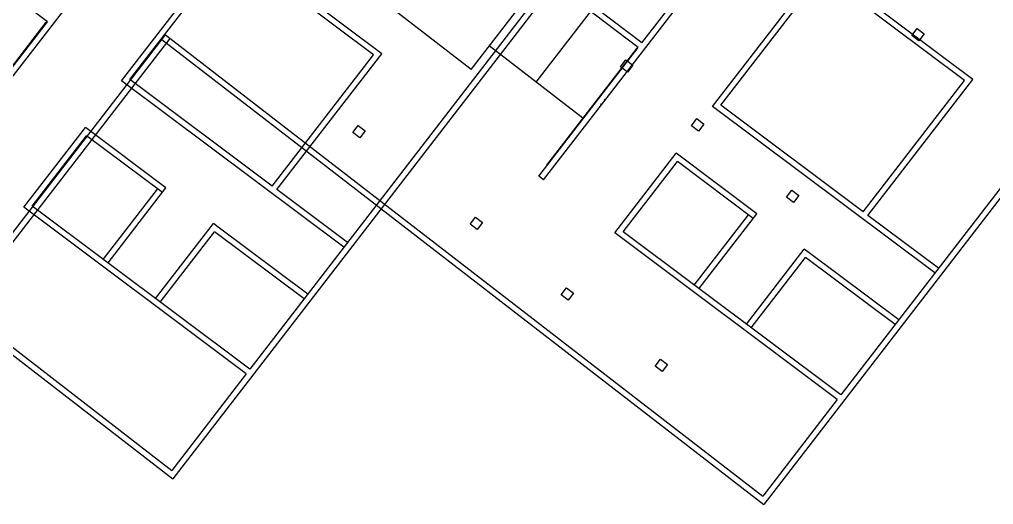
# Model space of a CAD drawing. Header units: metres. Extents: x 141303 to 146299, y 125960 to 127091.
# Drawn here: x 145340.23 to 145373.12, y 126075.36 to 126091.74 of the extents above; entities that cross this region are included whole.
import ezdxf

# ---------------------------------------------------------------- set-up
doc = ezdxf.new("R2010")
doc.units = ezdxf.units.M
doc.header["$MEASUREMENT"] = 0
doc.layers.add('new column', color=4, linetype='Continuous', lineweight=25)
doc.layers.add('NVMI_WALL', color=7, linetype='Continuous', lineweight=30)

msp = doc.modelspace()

# ---------------------------------------------------------------- linework, layer by layer
at = {"layer": 'new column'}
for p, q in [((145370.36015, 126091.20281), (145370.54208, 126091.44134)), ((145370.54208, 126091.44134), (145370.78062, 126091.25941)), ((145370.78062, 126091.25941), (145370.59868, 126091.02087)), ((145370.59868, 126091.02087), (145370.36015, 126091.20281)), ((145360.5212, 126090.14223), (145360.70314, 126090.38077)), ((145360.70314, 126090.38077), (145360.94167, 126090.19883)), ((145360.75974, 126089.9603), (145360.5212, 126090.14223)), ((145360.94167, 126090.19883), (145360.75974, 126089.9603)), ((145362.9225, 126088.15673), (145363.10443, 126088.39526)), ((145363.10443, 126088.39526), (145363.34297, 126088.21333)), ((145351.4882, 126087.93083), (145351.67014, 126088.16936)), ((145351.67014, 126088.16936), (145351.90868, 126087.98743)), ((145351.90868, 126087.98743), (145351.72674, 126087.74889)), ((145363.16103, 126087.97479), (145362.9225, 126088.15673)), ((145363.34297, 126088.21333), (145363.16103, 126087.97479)), ((145351.72674, 126087.74889), (145351.4882, 126087.93083)), ((145366.13037, 126085.74419), (145366.31231, 126085.98272)), ((145366.31231, 126085.98272), (145366.55084, 126085.80079)), ((145366.36891, 126085.56225), (145366.13037, 126085.74419)), ((145366.55084, 126085.80079), (145366.36891, 126085.56225)), ((145355.4453, 126084.83189), (145355.62723, 126085.07043)), ((145355.62723, 126085.07043), (145355.86577, 126084.88849)), ((145355.68384, 126084.64996), (145355.4453, 126084.83189)), ((145355.86577, 126084.88849), (145355.68384, 126084.64996)), ((145358.52335, 126082.44451), (145358.70528, 126082.68304)), ((145358.76188, 126082.26257), (145358.52335, 126082.44451)), ((145358.70528, 126082.68304), (145358.94382, 126082.50111)), ((145358.94382, 126082.50111), (145358.76188, 126082.26257)), ((145361.69877, 126080.03886), (145361.8807, 126080.2774)), ((145361.8807, 126080.2774), (145362.11924, 126080.09546)), ((145362.11924, 126080.09546), (145361.9373, 126079.85693)), ((145361.9373, 126079.85693), (145361.69877, 126080.03886))]:
    msp.add_line(p, q, dxfattribs=at)
at = {"layer": 'NVMI_WALL'}
for p, q in [((145364.41698, 126100.88956), (145345.41311, 126076.23324)), ((145364.25858, 126101.01165), (145348.0122, 126079.93302)), ((145384.21532, 126100.14317), (145367.96895, 126079.06454)), ((145384.37373, 126100.02107), (145365.36985, 126075.36476)), ((145341.17012, 126091.66544), (145330.89229, 126099.46216)), ((145361.12686, 126090.79696), (145350.84904, 126098.59367)), ((145361.24912, 126090.95525), (145351.13064, 126098.63109)), ((145343.67749, 126089.67677), (145349.89009, 126097.72067)), ((145363.63423, 126088.80829), (145369.84684, 126096.85219)), ((145337.97497, 126087.20126), (145345.11939, 126096.45164)), ((145357.93171, 126086.33277), (145365.07613, 126095.58316)), ((145361.24912, 126090.95525), (145364.79453, 126095.54574)), ((145355.48191, 126090.06013), (145348.43815, 126095.50029)), ((145352.46838, 126090.58868), (145347.50551, 126094.30598)), ((145343.95985, 126089.71516), (145347.38324, 126094.14768)), ((145352.18602, 126090.55029), (145347.38324, 126094.14768)), ((145355.48191, 126090.06013), (145357.92693, 126093.22587)), ((145363.91659, 126088.84668), (145367.33999, 126093.2792)), ((145372.14276, 126089.68181), (145367.33999, 126093.2792)), ((145372.42512, 126089.7202), (145367.46225, 126093.4375)), ((145357.67601, 126089.62907), (145359.50977, 126092.00338)), ((145337.81488, 126087.32117), (145341.17012, 126091.66544)), ((145338.07963, 126087.69218), (145341.1359, 126091.64935)), ((145335.36072, 126078.53985), (145345.15933, 126091.22681)), ((145335.39179, 126078.2529), (145345.31762, 126091.10456)), ((145345.03708, 126091.06852), (145350.59355, 126086.77705)), ((145345.15933, 126091.22681), (145350.7158, 126086.93534)), ((145348.92271, 126085.99786), (145352.46838, 126090.58868)), ((145359.25888, 126088.40657), (145356.09317, 126090.85156)), ((145357.77162, 126086.45269), (145361.12686, 126090.79696)), ((145358.03637, 126086.8237), (145361.09264, 126090.78087)), ((145348.76262, 126086.11777), (145352.18602, 126090.55029)), ((145351.18693, 126084.05203), (145343.67749, 126089.67677)), ((145348.76262, 126086.11777), (145343.95985, 126089.71516)), ((145368.71936, 126085.24929), (145372.14276, 126089.68181)), ((145368.87945, 126085.12938), (145372.42512, 126089.7202)), ((145360.0102, 126089.02394), (145359.97237, 126089.05228)), ((145359.88794, 126088.86564), (145359.85247, 126088.8922)), ((145371.14367, 126083.18354), (145363.63423, 126088.80829)), ((145368.71936, 126085.24929), (145363.91659, 126088.84668)), ((145340.37636, 126085.40256), (145342.45485, 126088.09373)), ((145345.17642, 126086.05521), (145342.45485, 126088.09373)), ((145330.63681, 126087.64554), (145345.41311, 126076.23324)), ((145330.75906, 126087.80382), (145345.37691, 126076.5139)), ((145340.65871, 126085.44095), (145342.49268, 126087.81551)), ((145345.05416, 126085.89691), (145342.49268, 126087.81551)), ((145360.3331, 126084.53408), (145362.41159, 126087.22525)), ((145365.13316, 126085.18673), (145362.41159, 126087.22525)), ((145350.59355, 126086.77705), (145365.36985, 126075.36476)), ((145350.7158, 126086.93534), (145365.33365, 126075.64542)), ((145360.61545, 126084.57247), (145362.44942, 126086.94703)), ((145365.0109, 126085.02842), (145362.44942, 126086.94703)), ((145357.93171, 126086.33277), (145357.77162, 126086.45269)), ((145343.0601, 126083.64226), (145344.89406, 126086.01682)), ((145343.22019, 126083.52235), (145345.17642, 126086.05521)), ((145351.30683, 126084.2121), (145348.92271, 126085.99786)), ((145347.8901, 126079.7746), (145340.37636, 126085.40256)), ((145348.0122, 126079.93302), (145340.65871, 126085.44095)), ((145363.01684, 126082.77378), (145364.8508, 126085.14834)), ((145363.17693, 126082.65386), (145365.13316, 126085.18673)), ((145371.26357, 126083.34362), (145368.87945, 126085.12938)), ((145344.82112, 126082.32322), (145346.77734, 126084.85608)), ((145346.93744, 126084.73617), (145346.77734, 126084.85608)), ((145349.96588, 126082.46779), (145346.93744, 126084.73617)), ((145344.98121, 126082.2033), (145346.81517, 126084.57786)), ((145349.84378, 126082.30937), (145346.81517, 126084.57786)), ((145367.84684, 126078.90611), (145360.3331, 126084.53408)), ((145367.96895, 126079.06454), (145360.61545, 126084.57247)), ((145364.77786, 126081.45473), (145366.73409, 126083.9876)), ((145364.93795, 126081.33482), (145366.77191, 126083.70938)), ((145366.89418, 126083.86769), (145366.73409, 126083.9876)), ((145369.80052, 126081.44089), (145366.77191, 126083.70938)), ((145369.92262, 126081.59931), (145366.89418, 126083.86769)), ((145347.8901, 126079.7746), (145345.37691, 126076.5139)), ((145367.84684, 126078.90611), (145365.33365, 126075.64542))]:
    msp.add_line(p, q, dxfattribs=at)

doc.saveas('drawing.dxf')
